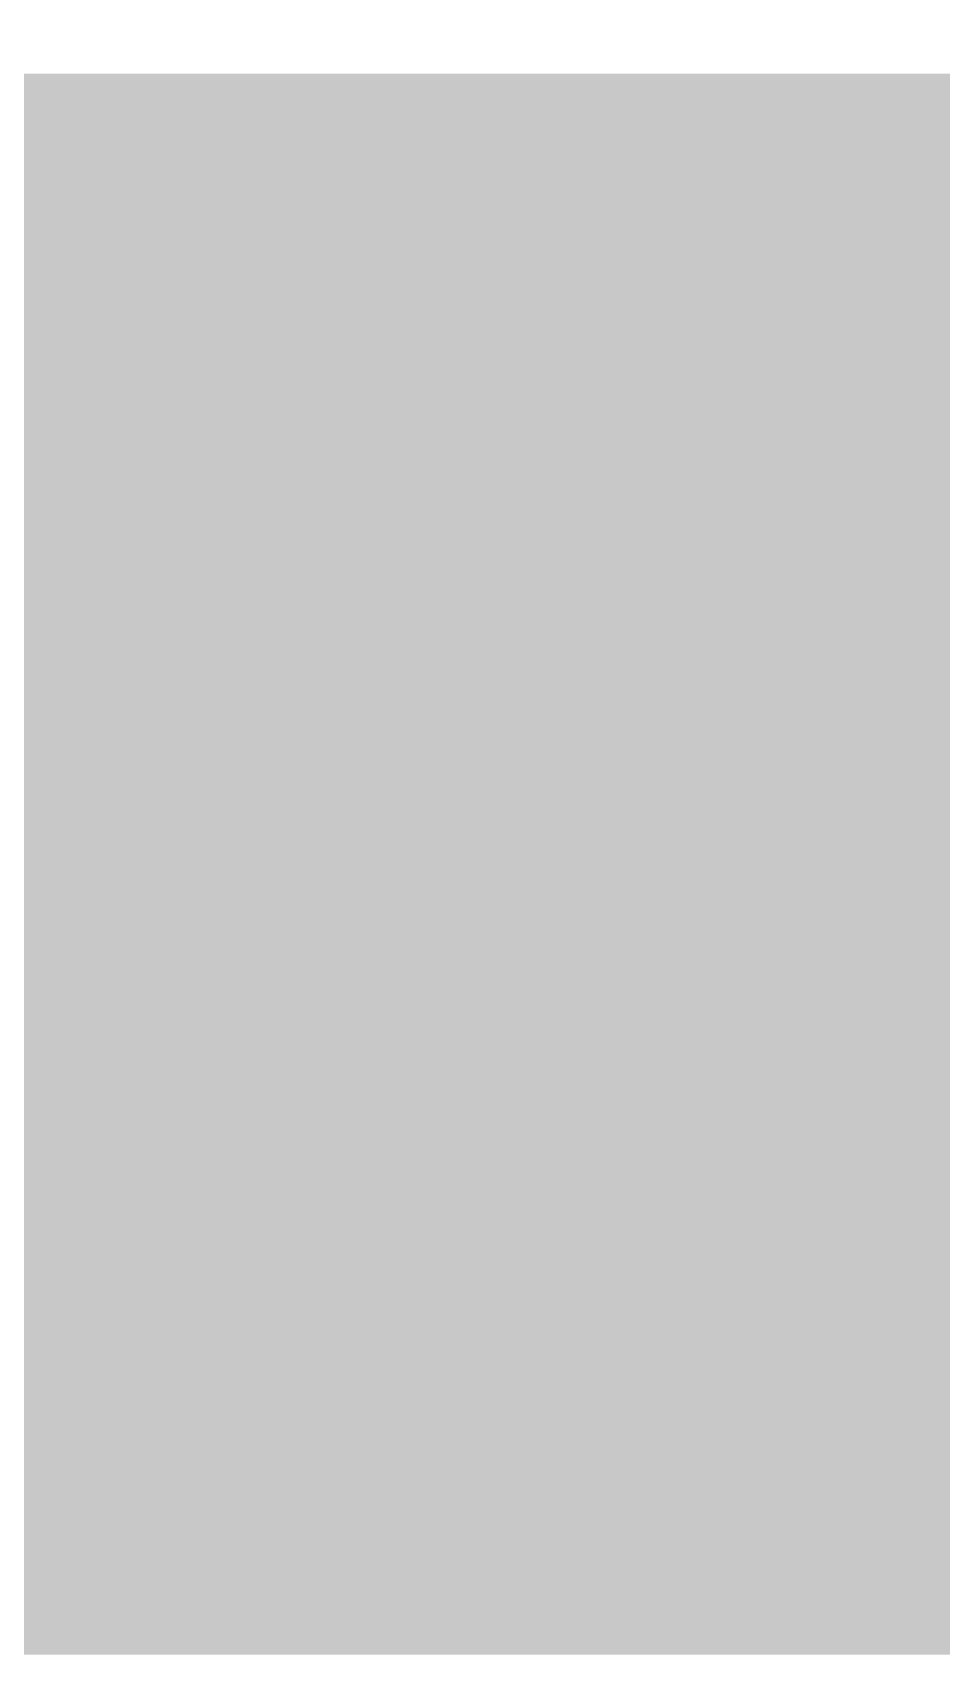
# Model space of a CAD drawing. Extents: x -0.1 to 65.1, y -1.2 to 30.1.
# Drawn here: x 24.755 to 25.0065, y 6.5843 to 7.0326 of the extents above; entities that cross this region are included whole.
import ezdxf

# ---------------------------------------------------------------- set-up
doc = ezdxf.new("R2010")
doc.units = 0
doc.header["$MEASUREMENT"] = 0
doc.layers.get('0').update_dxf_attribs({"linetype": 'CONTINUOUS'})
doc.layers.add('2D_LINE_126', color=7, linetype='CONTINUOUS')

# ---------------------------------------------------------------- blocks, each defined once
blk = doc.blocks.new('SMOOTH_0$0254')
at = {"const_width": 0.0127}
blk.add_lwpolyline([(-0.00635, 0, 1), (0.00635, 0, 1)], format="xyb", close=True, dxfattribs=at)
blk = doc.blocks.new('DRAWING_63')
at = {"layer": '2D_LINE_126', "const_width": 0.0254}
for points in [[(-5.32638, -0.51435), (-5.33781, -0.51435), (-5.34924, -0.51435), (-5.36067, -0.51435), (-5.3721, -0.51435), (-5.38353, -0.51435), (-5.39496, -0.51435), (-5.40639, -0.51435), (-5.41782, -0.51435), (-5.42925, -0.51435), (-5.44068, -0.51435), (-5.45211, -0.51435), (-5.46354, -0.51435), (-5.47497, -0.51435), (-5.4864, -0.51435), (-5.49783, -0.51435), (-5.50926, -0.51435), (-5.52069, -0.51435), (-5.53212, -0.51435), (-5.54355, -0.51435), (-5.55498, -0.51435), (-5.56641, -0.51435), (-5.57784, -0.51435), (-5.58927, -0.51435), (-5.6007, -0.51435), (-5.61213, -0.51435)], [(-5.6007, -0.90297), (-5.6007, -0.89154), (-5.6007, -0.88011), (-5.6007, -0.86868), (-5.6007, -0.85725), (-5.6007, -0.84582), (-5.6007, -0.83439), (-5.6007, -0.82296), (-5.6007, -0.81153), (-5.6007, -0.8001), (-5.6007, -0.78867), (-5.6007, -0.77724), (-5.6007, -0.76581), (-5.6007, -0.75438), (-5.6007, -0.74295), (-5.6007, -0.73152), (-5.6007, -0.72009), (-5.6007, -0.70866), (-5.6007, -0.69723), (-5.6007, -0.6858), (-5.6007, -0.67437), (-5.6007, -0.66294), (-5.6007, -0.65151), (-5.6007, -0.64008), (-5.6007, -0.62865), (-5.6007, -0.61722), (-5.6007, -0.60579), (-5.6007, -0.59436), (-5.6007, -0.58293), (-5.6007, -0.5715), (-5.6007, -0.56007), (-5.6007, -0.54864), (-5.6007, -0.53721), (-5.6007, -0.52578), (-5.6007, -0.51435), (-5.6007, -0.50292), (-5.6007, -0.49149), (-5.6007, -0.48006)], [(-5.58927, -0.90297), (-5.58927, -0.89154), (-5.58927, -0.88011), (-5.58927, -0.86868), (-5.58927, -0.85725), (-5.58927, -0.84582), (-5.58927, -0.83439), (-5.58927, -0.82296), (-5.58927, -0.81153), (-5.58927, -0.8001), (-5.58927, -0.78867), (-5.58927, -0.77724), (-5.58927, -0.76581), (-5.58927, -0.75438), (-5.58927, -0.74295), (-5.58927, -0.73152), (-5.58927, -0.72009), (-5.58927, -0.70866), (-5.58927, -0.69723), (-5.58927, -0.6858), (-5.58927, -0.67437), (-5.58927, -0.66294), (-5.58927, -0.65151), (-5.58927, -0.64008), (-5.58927, -0.62865), (-5.58927, -0.61722), (-5.58927, -0.60579), (-5.58927, -0.59436), (-5.58927, -0.58293), (-5.58927, -0.5715), (-5.58927, -0.56007), (-5.58927, -0.54864), (-5.58927, -0.53721), (-5.58927, -0.52578), (-5.58927, -0.51435), (-5.58927, -0.50292), (-5.58927, -0.49149), (-5.58927, -0.48006)], [(-5.57784, -0.90297), (-5.57784, -0.89154), (-5.57784, -0.88011), (-5.57784, -0.86868), (-5.57784, -0.85725), (-5.57784, -0.84582), (-5.57784, -0.83439), (-5.57784, -0.82296), (-5.57784, -0.81153), (-5.57784, -0.8001), (-5.57784, -0.78867), (-5.57784, -0.77724), (-5.57784, -0.76581), (-5.57784, -0.75438), (-5.57784, -0.74295), (-5.57784, -0.73152), (-5.57784, -0.72009), (-5.57784, -0.70866), (-5.57784, -0.69723), (-5.57784, -0.6858), (-5.57784, -0.67437), (-5.57784, -0.66294), (-5.57784, -0.65151), (-5.57784, -0.64008), (-5.57784, -0.62865), (-5.57784, -0.61722), (-5.57784, -0.60579), (-5.57784, -0.59436), (-5.57784, -0.58293), (-5.57784, -0.5715), (-5.57784, -0.56007), (-5.57784, -0.54864), (-5.57784, -0.53721), (-5.57784, -0.52578), (-5.57784, -0.51435), (-5.57784, -0.50292), (-5.57784, -0.49149), (-5.57784, -0.48006)], [(-5.56641, -0.90297), (-5.56641, -0.89154), (-5.56641, -0.88011), (-5.56641, -0.86868), (-5.56641, -0.85725), (-5.56641, -0.84582), (-5.56641, -0.83439), (-5.56641, -0.82296), (-5.56641, -0.81153), (-5.56641, -0.8001), (-5.56641, -0.78867), (-5.56641, -0.77724), (-5.56641, -0.76581), (-5.56641, -0.75438), (-5.56641, -0.74295), (-5.56641, -0.73152), (-5.56641, -0.72009), (-5.56641, -0.70866), (-5.56641, -0.69723), (-5.56641, -0.6858), (-5.56641, -0.67437), (-5.56641, -0.66294), (-5.56641, -0.65151), (-5.56641, -0.64008), (-5.56641, -0.62865), (-5.56641, -0.61722), (-5.56641, -0.60579), (-5.56641, -0.59436), (-5.56641, -0.58293), (-5.56641, -0.5715), (-5.56641, -0.56007), (-5.56641, -0.54864), (-5.56641, -0.53721), (-5.56641, -0.52578), (-5.56641, -0.51435), (-5.56641, -0.50292), (-5.56641, -0.49149), (-5.56641, -0.48006)], [(-5.55498, -0.90297), (-5.55498, -0.89154), (-5.55498, -0.88011), (-5.55498, -0.86868), (-5.55498, -0.85725), (-5.55498, -0.84582), (-5.55498, -0.83439), (-5.55498, -0.82296), (-5.55498, -0.81153), (-5.55498, -0.8001), (-5.55498, -0.78867), (-5.55498, -0.77724), (-5.55498, -0.76581), (-5.55498, -0.75438), (-5.55498, -0.74295), (-5.55498, -0.73152), (-5.55498, -0.72009), (-5.55498, -0.70866), (-5.55498, -0.69723), (-5.55498, -0.6858), (-5.55498, -0.67437), (-5.55498, -0.66294), (-5.55498, -0.65151), (-5.55498, -0.64008), (-5.55498, -0.62865), (-5.55498, -0.61722), (-5.55498, -0.60579), (-5.55498, -0.59436), (-5.55498, -0.58293), (-5.55498, -0.5715), (-5.55498, -0.56007), (-5.55498, -0.54864), (-5.55498, -0.53721), (-5.55498, -0.52578), (-5.55498, -0.51435), (-5.55498, -0.50292), (-5.55498, -0.49149), (-5.55498, -0.48006)], [(-5.54355, -0.90297), (-5.54355, -0.89154), (-5.54355, -0.88011), (-5.54355, -0.86868), (-5.54355, -0.85725), (-5.54355, -0.84582), (-5.54355, -0.83439), (-5.54355, -0.82296), (-5.54355, -0.81153), (-5.54355, -0.8001), (-5.54355, -0.78867), (-5.54355, -0.77724), (-5.54355, -0.76581), (-5.54355, -0.75438), (-5.54355, -0.74295), (-5.54355, -0.73152), (-5.54355, -0.72009), (-5.54355, -0.70866), (-5.54355, -0.69723), (-5.54355, -0.6858), (-5.54355, -0.67437), (-5.54355, -0.66294), (-5.54355, -0.65151), (-5.54355, -0.64008), (-5.54355, -0.62865), (-5.54355, -0.61722), (-5.54355, -0.60579), (-5.54355, -0.59436), (-5.54355, -0.58293), (-5.54355, -0.5715), (-5.54355, -0.56007), (-5.54355, -0.54864), (-5.54355, -0.53721), (-5.54355, -0.52578), (-5.54355, -0.51435), (-5.54355, -0.50292), (-5.54355, -0.49149), (-5.54355, -0.48006)], [(-5.53212, -0.90297), (-5.53212, -0.89154), (-5.53212, -0.88011), (-5.53212, -0.86868), (-5.53212, -0.85725), (-5.53212, -0.84582), (-5.53212, -0.83439), (-5.53212, -0.82296), (-5.53212, -0.81153), (-5.53212, -0.8001), (-5.53212, -0.78867), (-5.53212, -0.77724), (-5.53212, -0.76581), (-5.53212, -0.75438), (-5.53212, -0.74295), (-5.53212, -0.73152), (-5.53212, -0.72009), (-5.53212, -0.70866), (-5.53212, -0.69723), (-5.53212, -0.6858), (-5.53212, -0.67437), (-5.53212, -0.66294), (-5.53212, -0.65151), (-5.53212, -0.64008), (-5.53212, -0.62865), (-5.53212, -0.61722), (-5.53212, -0.60579), (-5.53212, -0.59436), (-5.53212, -0.58293), (-5.53212, -0.5715), (-5.53212, -0.56007), (-5.53212, -0.54864), (-5.53212, -0.53721), (-5.53212, -0.52578), (-5.53212, -0.51435), (-5.53212, -0.50292), (-5.53212, -0.49149), (-5.53212, -0.48006)], [(-5.52069, -0.90297), (-5.52069, -0.89154), (-5.52069, -0.88011), (-5.52069, -0.86868), (-5.52069, -0.85725), (-5.52069, -0.84582), (-5.52069, -0.83439), (-5.52069, -0.82296), (-5.52069, -0.81153), (-5.52069, -0.8001), (-5.52069, -0.78867), (-5.52069, -0.77724), (-5.52069, -0.76581), (-5.52069, -0.75438), (-5.52069, -0.74295), (-5.52069, -0.73152), (-5.52069, -0.72009), (-5.52069, -0.70866), (-5.52069, -0.69723), (-5.52069, -0.6858), (-5.52069, -0.67437), (-5.52069, -0.66294), (-5.52069, -0.65151), (-5.52069, -0.64008), (-5.52069, -0.62865), (-5.52069, -0.61722), (-5.52069, -0.60579), (-5.52069, -0.59436), (-5.52069, -0.58293), (-5.52069, -0.5715), (-5.52069, -0.56007), (-5.52069, -0.54864), (-5.52069, -0.53721), (-5.52069, -0.52578), (-5.52069, -0.51435), (-5.52069, -0.50292), (-5.52069, -0.49149), (-5.52069, -0.48006)], [(-5.50926, -0.90297), (-5.50926, -0.89154), (-5.50926, -0.88011), (-5.50926, -0.86868), (-5.50926, -0.85725), (-5.50926, -0.84582), (-5.50926, -0.83439), (-5.50926, -0.82296), (-5.50926, -0.81153), (-5.50926, -0.8001), (-5.50926, -0.78867), (-5.50926, -0.77724), (-5.50926, -0.76581), (-5.50926, -0.75438), (-5.50926, -0.74295), (-5.50926, -0.73152), (-5.50926, -0.72009), (-5.50926, -0.70866), (-5.50926, -0.69723), (-5.50926, -0.6858), (-5.50926, -0.67437), (-5.50926, -0.66294), (-5.50926, -0.65151), (-5.50926, -0.64008), (-5.50926, -0.62865), (-5.50926, -0.61722), (-5.50926, -0.60579), (-5.50926, -0.59436), (-5.50926, -0.58293), (-5.50926, -0.5715), (-5.50926, -0.56007), (-5.50926, -0.54864), (-5.50926, -0.53721), (-5.50926, -0.52578), (-5.50926, -0.51435), (-5.50926, -0.50292), (-5.50926, -0.49149), (-5.50926, -0.48006)], [(-5.49783, -0.90297), (-5.49783, -0.89154), (-5.49783, -0.88011), (-5.49783, -0.86868), (-5.49783, -0.85725), (-5.49783, -0.84582), (-5.49783, -0.83439), (-5.49783, -0.82296), (-5.49783, -0.81153), (-5.49783, -0.8001), (-5.49783, -0.78867), (-5.49783, -0.77724), (-5.49783, -0.76581), (-5.49783, -0.75438), (-5.49783, -0.74295), (-5.49783, -0.73152), (-5.49783, -0.72009), (-5.49783, -0.70866), (-5.49783, -0.69723), (-5.49783, -0.6858), (-5.49783, -0.67437), (-5.49783, -0.66294), (-5.49783, -0.65151), (-5.49783, -0.64008), (-5.49783, -0.62865), (-5.49783, -0.61722), (-5.49783, -0.60579), (-5.49783, -0.59436), (-5.49783, -0.58293), (-5.49783, -0.5715), (-5.49783, -0.56007), (-5.49783, -0.54864), (-5.49783, -0.53721), (-5.49783, -0.52578), (-5.49783, -0.51435), (-5.49783, -0.50292), (-5.49783, -0.49149), (-5.49783, -0.48006)], [(-5.4864, -0.90297), (-5.4864, -0.89154), (-5.4864, -0.88011), (-5.4864, -0.86868), (-5.4864, -0.85725), (-5.4864, -0.84582), (-5.4864, -0.83439), (-5.4864, -0.82296), (-5.4864, -0.81153), (-5.4864, -0.8001), (-5.4864, -0.78867), (-5.4864, -0.77724), (-5.4864, -0.76581), (-5.4864, -0.75438), (-5.4864, -0.74295), (-5.4864, -0.73152), (-5.4864, -0.72009), (-5.4864, -0.70866), (-5.4864, -0.69723), (-5.4864, -0.6858), (-5.4864, -0.67437), (-5.4864, -0.66294), (-5.4864, -0.65151), (-5.4864, -0.64008), (-5.4864, -0.62865), (-5.4864, -0.61722), (-5.4864, -0.60579), (-5.4864, -0.59436), (-5.4864, -0.58293), (-5.4864, -0.5715), (-5.4864, -0.56007), (-5.4864, -0.54864), (-5.4864, -0.53721), (-5.4864, -0.52578), (-5.4864, -0.51435), (-5.4864, -0.50292), (-5.4864, -0.49149), (-5.4864, -0.48006)], [(-5.47497, -0.90297), (-5.47497, -0.89154), (-5.47497, -0.88011), (-5.47497, -0.86868), (-5.47497, -0.85725), (-5.47497, -0.84582), (-5.47497, -0.83439), (-5.47497, -0.82296), (-5.47497, -0.81153), (-5.47497, -0.8001), (-5.47497, -0.78867), (-5.47497, -0.77724), (-5.47497, -0.76581), (-5.47497, -0.75438), (-5.47497, -0.74295), (-5.47497, -0.73152), (-5.47497, -0.72009), (-5.47497, -0.70866), (-5.47497, -0.69723), (-5.47497, -0.6858), (-5.47497, -0.67437), (-5.47497, -0.66294), (-5.47497, -0.65151), (-5.47497, -0.64008), (-5.47497, -0.62865), (-5.47497, -0.61722), (-5.47497, -0.60579), (-5.47497, -0.59436), (-5.47497, -0.58293), (-5.47497, -0.5715), (-5.47497, -0.56007), (-5.47497, -0.54864), (-5.47497, -0.53721), (-5.47497, -0.52578), (-5.47497, -0.51435), (-5.47497, -0.50292), (-5.47497, -0.49149), (-5.47497, -0.48006)], [(-5.46354, -0.90297), (-5.46354, -0.89154), (-5.46354, -0.88011), (-5.46354, -0.86868), (-5.46354, -0.85725), (-5.46354, -0.84582), (-5.46354, -0.83439), (-5.46354, -0.82296), (-5.46354, -0.81153), (-5.46354, -0.8001), (-5.46354, -0.78867), (-5.46354, -0.77724), (-5.46354, -0.76581), (-5.46354, -0.75438), (-5.46354, -0.74295), (-5.46354, -0.73152), (-5.46354, -0.72009), (-5.46354, -0.70866), (-5.46354, -0.69723), (-5.46354, -0.6858), (-5.46354, -0.67437), (-5.46354, -0.66294), (-5.46354, -0.65151), (-5.46354, -0.64008), (-5.46354, -0.62865), (-5.46354, -0.61722), (-5.46354, -0.60579), (-5.46354, -0.59436), (-5.46354, -0.58293), (-5.46354, -0.5715), (-5.46354, -0.56007), (-5.46354, -0.54864), (-5.46354, -0.53721), (-5.46354, -0.52578), (-5.46354, -0.51435), (-5.46354, -0.50292), (-5.46354, -0.49149), (-5.46354, -0.48006)], [(-5.45211, -0.90297), (-5.45211, -0.89154), (-5.45211, -0.88011), (-5.45211, -0.86868), (-5.45211, -0.85725), (-5.45211, -0.84582), (-5.45211, -0.83439), (-5.45211, -0.82296), (-5.45211, -0.81153), (-5.45211, -0.8001), (-5.45211, -0.78867), (-5.45211, -0.77724), (-5.45211, -0.76581), (-5.45211, -0.75438), (-5.45211, -0.74295), (-5.45211, -0.73152), (-5.45211, -0.72009), (-5.45211, -0.70866), (-5.45211, -0.69723), (-5.45211, -0.6858), (-5.45211, -0.67437), (-5.45211, -0.66294), (-5.45211, -0.65151), (-5.45211, -0.64008), (-5.45211, -0.62865), (-5.45211, -0.61722), (-5.45211, -0.60579), (-5.45211, -0.59436), (-5.45211, -0.58293), (-5.45211, -0.5715), (-5.45211, -0.56007), (-5.45211, -0.54864), (-5.45211, -0.53721), (-5.45211, -0.52578), (-5.45211, -0.51435), (-5.45211, -0.50292), (-5.45211, -0.49149), (-5.45211, -0.48006)], [(-5.44068, -0.90297), (-5.44068, -0.89154), (-5.44068, -0.88011), (-5.44068, -0.86868), (-5.44068, -0.85725), (-5.44068, -0.84582), (-5.44068, -0.83439), (-5.44068, -0.82296), (-5.44068, -0.81153), (-5.44068, -0.8001), (-5.44068, -0.78867), (-5.44068, -0.77724), (-5.44068, -0.76581), (-5.44068, -0.75438), (-5.44068, -0.74295), (-5.44068, -0.73152), (-5.44068, -0.72009), (-5.44068, -0.70866), (-5.44068, -0.69723), (-5.44068, -0.6858), (-5.44068, -0.67437), (-5.44068, -0.66294), (-5.44068, -0.65151), (-5.44068, -0.64008), (-5.44068, -0.62865), (-5.44068, -0.61722), (-5.44068, -0.60579), (-5.44068, -0.59436), (-5.44068, -0.58293), (-5.44068, -0.5715), (-5.44068, -0.56007), (-5.44068, -0.54864), (-5.44068, -0.53721), (-5.44068, -0.52578), (-5.44068, -0.51435), (-5.44068, -0.50292), (-5.44068, -0.49149), (-5.44068, -0.48006)], [(-5.42925, -0.90297), (-5.42925, -0.89154), (-5.42925, -0.88011), (-5.42925, -0.86868), (-5.42925, -0.85725), (-5.42925, -0.84582), (-5.42925, -0.83439), (-5.42925, -0.82296), (-5.42925, -0.81153), (-5.42925, -0.8001), (-5.42925, -0.78867), (-5.42925, -0.77724), (-5.42925, -0.76581), (-5.42925, -0.75438), (-5.42925, -0.74295), (-5.42925, -0.73152), (-5.42925, -0.72009), (-5.42925, -0.70866), (-5.42925, -0.69723), (-5.42925, -0.6858), (-5.42925, -0.67437), (-5.42925, -0.66294), (-5.42925, -0.65151), (-5.42925, -0.64008), (-5.42925, -0.62865), (-5.42925, -0.61722), (-5.42925, -0.60579), (-5.42925, -0.59436), (-5.42925, -0.58293), (-5.42925, -0.5715), (-5.42925, -0.56007), (-5.42925, -0.54864), (-5.42925, -0.53721), (-5.42925, -0.52578), (-5.42925, -0.51435), (-5.42925, -0.50292), (-5.42925, -0.49149), (-5.42925, -0.48006)], [(-5.41782, -0.90297), (-5.41782, -0.89154), (-5.41782, -0.88011), (-5.41782, -0.86868), (-5.41782, -0.85725), (-5.41782, -0.84582), (-5.41782, -0.83439), (-5.41782, -0.82296), (-5.41782, -0.81153), (-5.41782, -0.8001), (-5.41782, -0.78867), (-5.41782, -0.77724), (-5.41782, -0.76581), (-5.41782, -0.75438), (-5.41782, -0.74295), (-5.41782, -0.73152), (-5.41782, -0.72009), (-5.41782, -0.70866), (-5.41782, -0.69723), (-5.41782, -0.6858), (-5.41782, -0.67437), (-5.41782, -0.66294), (-5.41782, -0.65151), (-5.41782, -0.64008), (-5.41782, -0.62865), (-5.41782, -0.61722), (-5.41782, -0.60579), (-5.41782, -0.59436), (-5.41782, -0.58293), (-5.41782, -0.5715), (-5.41782, -0.56007), (-5.41782, -0.54864), (-5.41782, -0.53721), (-5.41782, -0.52578), (-5.41782, -0.51435), (-5.41782, -0.50292), (-5.41782, -0.49149), (-5.41782, -0.48006)], [(-5.40639, -0.90297), (-5.40639, -0.89154), (-5.40639, -0.88011), (-5.40639, -0.86868), (-5.40639, -0.85725), (-5.40639, -0.84582), (-5.40639, -0.83439), (-5.40639, -0.82296), (-5.40639, -0.81153), (-5.40639, -0.8001), (-5.40639, -0.78867), (-5.40639, -0.77724), (-5.40639, -0.76581), (-5.40639, -0.75438), (-5.40639, -0.74295), (-5.40639, -0.73152), (-5.40639, -0.72009), (-5.40639, -0.70866), (-5.40639, -0.69723), (-5.40639, -0.6858), (-5.40639, -0.67437), (-5.40639, -0.66294), (-5.40639, -0.65151), (-5.40639, -0.64008), (-5.40639, -0.62865), (-5.40639, -0.61722), (-5.40639, -0.60579), (-5.40639, -0.59436), (-5.40639, -0.58293), (-5.40639, -0.5715), (-5.40639, -0.56007), (-5.40639, -0.54864), (-5.40639, -0.53721), (-5.40639, -0.52578), (-5.40639, -0.51435), (-5.40639, -0.50292), (-5.40639, -0.49149), (-5.40639, -0.48006)], [(-5.39496, -0.90297), (-5.39496, -0.89154), (-5.39496, -0.88011), (-5.39496, -0.86868), (-5.39496, -0.85725), (-5.39496, -0.84582), (-5.39496, -0.83439), (-5.39496, -0.82296), (-5.39496, -0.81153), (-5.39496, -0.8001), (-5.39496, -0.78867), (-5.39496, -0.77724), (-5.39496, -0.76581), (-5.39496, -0.75438), (-5.39496, -0.74295), (-5.39496, -0.73152), (-5.39496, -0.72009), (-5.39496, -0.70866), (-5.39496, -0.69723), (-5.39496, -0.6858), (-5.39496, -0.67437), (-5.39496, -0.66294), (-5.39496, -0.65151), (-5.39496, -0.64008), (-5.39496, -0.62865), (-5.39496, -0.61722), (-5.39496, -0.60579), (-5.39496, -0.59436), (-5.39496, -0.58293), (-5.39496, -0.5715), (-5.39496, -0.56007), (-5.39496, -0.54864), (-5.39496, -0.53721), (-5.39496, -0.52578), (-5.39496, -0.51435), (-5.39496, -0.50292), (-5.39496, -0.49149), (-5.39496, -0.48006)], [(-5.38353, -0.90297), (-5.38353, -0.89154), (-5.38353, -0.88011), (-5.38353, -0.86868), (-5.38353, -0.85725), (-5.38353, -0.84582), (-5.38353, -0.83439), (-5.38353, -0.82296), (-5.38353, -0.81153), (-5.38353, -0.8001), (-5.38353, -0.78867), (-5.38353, -0.77724), (-5.38353, -0.76581), (-5.38353, -0.75438), (-5.38353, -0.74295), (-5.38353, -0.73152), (-5.38353, -0.72009), (-5.38353, -0.70866), (-5.38353, -0.69723), (-5.38353, -0.6858), (-5.38353, -0.67437), (-5.38353, -0.66294), (-5.38353, -0.65151), (-5.38353, -0.64008), (-5.38353, -0.62865), (-5.38353, -0.61722), (-5.38353, -0.60579), (-5.38353, -0.59436), (-5.38353, -0.58293), (-5.38353, -0.5715), (-5.38353, -0.56007), (-5.38353, -0.54864), (-5.38353, -0.53721), (-5.38353, -0.52578), (-5.38353, -0.51435), (-5.38353, -0.50292), (-5.38353, -0.49149), (-5.38353, -0.48006)], [(-5.3721, -0.90297), (-5.3721, -0.89154), (-5.3721, -0.88011), (-5.3721, -0.86868), (-5.3721, -0.85725), (-5.3721, -0.84582), (-5.3721, -0.83439), (-5.3721, -0.82296), (-5.3721, -0.81153), (-5.3721, -0.8001), (-5.3721, -0.78867), (-5.3721, -0.77724), (-5.3721, -0.76581), (-5.3721, -0.75438), (-5.3721, -0.74295), (-5.3721, -0.73152), (-5.3721, -0.72009), (-5.3721, -0.70866), (-5.3721, -0.69723), (-5.3721, -0.6858), (-5.3721, -0.67437), (-5.3721, -0.66294), (-5.3721, -0.65151), (-5.3721, -0.64008), (-5.3721, -0.62865), (-5.3721, -0.61722), (-5.3721, -0.60579), (-5.3721, -0.59436), (-5.3721, -0.58293), (-5.3721, -0.5715), (-5.3721, -0.56007), (-5.3721, -0.54864), (-5.3721, -0.53721), (-5.3721, -0.52578), (-5.3721, -0.51435), (-5.3721, -0.50292), (-5.3721, -0.49149), (-5.3721, -0.48006)], [(-5.36067, -0.90297), (-5.36067, -0.89154), (-5.36067, -0.88011), (-5.36067, -0.86868), (-5.36067, -0.85725), (-5.36067, -0.84582), (-5.36067, -0.83439), (-5.36067, -0.82296), (-5.36067, -0.81153), (-5.36067, -0.8001), (-5.36067, -0.78867), (-5.36067, -0.77724), (-5.36067, -0.76581), (-5.36067, -0.75438), (-5.36067, -0.74295), (-5.36067, -0.73152), (-5.36067, -0.72009), (-5.36067, -0.70866), (-5.36067, -0.69723), (-5.36067, -0.6858), (-5.36067, -0.67437), (-5.36067, -0.66294), (-5.36067, -0.65151), (-5.36067, -0.64008), (-5.36067, -0.62865), (-5.36067, -0.61722), (-5.36067, -0.60579), (-5.36067, -0.59436), (-5.36067, -0.58293), (-5.36067, -0.5715), (-5.36067, -0.56007), (-5.36067, -0.54864), (-5.36067, -0.53721), (-5.36067, -0.52578), (-5.36067, -0.51435), (-5.36067, -0.50292), (-5.36067, -0.49149), (-5.36067, -0.48006)], [(-5.34924, -0.90297), (-5.34924, -0.89154), (-5.34924, -0.88011), (-5.34924, -0.86868), (-5.34924, -0.85725), (-5.34924, -0.84582), (-5.34924, -0.83439), (-5.34924, -0.82296), (-5.34924, -0.81153), (-5.34924, -0.8001), (-5.34924, -0.78867), (-5.34924, -0.77724), (-5.34924, -0.76581), (-5.34924, -0.75438), (-5.34924, -0.74295), (-5.34924, -0.73152), (-5.34924, -0.72009), (-5.34924, -0.70866), (-5.34924, -0.69723), (-5.34924, -0.6858), (-5.34924, -0.67437), (-5.34924, -0.66294), (-5.34924, -0.65151), (-5.34924, -0.64008), (-5.34924, -0.62865), (-5.34924, -0.61722), (-5.34924, -0.60579), (-5.34924, -0.59436), (-5.34924, -0.58293), (-5.34924, -0.5715), (-5.34924, -0.56007), (-5.34924, -0.54864), (-5.34924, -0.53721), (-5.34924, -0.52578), (-5.34924, -0.51435), (-5.34924, -0.50292), (-5.34924, -0.49149), (-5.34924, -0.48006)], [(-5.33781, -0.90297), (-5.33781, -0.89154), (-5.33781, -0.88011), (-5.33781, -0.86868), (-5.33781, -0.85725), (-5.33781, -0.84582), (-5.33781, -0.83439), (-5.33781, -0.82296), (-5.33781, -0.81153), (-5.33781, -0.8001), (-5.33781, -0.78867), (-5.33781, -0.77724), (-5.33781, -0.76581), (-5.33781, -0.75438), (-5.33781, -0.74295), (-5.33781, -0.73152), (-5.33781, -0.72009), (-5.33781, -0.70866), (-5.33781, -0.69723), (-5.33781, -0.6858), (-5.33781, -0.67437), (-5.33781, -0.66294), (-5.33781, -0.65151), (-5.33781, -0.64008), (-5.33781, -0.62865), (-5.33781, -0.61722), (-5.33781, -0.60579), (-5.33781, -0.59436), (-5.33781, -0.58293), (-5.33781, -0.5715), (-5.33781, -0.56007), (-5.33781, -0.54864), (-5.33781, -0.53721), (-5.33781, -0.52578), (-5.33781, -0.51435), (-5.33781, -0.50292), (-5.33781, -0.49149), (-5.33781, -0.48006)], [(-5.00634, -0.50292), (-5.08635, -0.49149), (-6.09219, -0.49149)], [(-5.32638, -0.49149), (-5.33781, -0.49149), (-5.34924, -0.49149), (-5.36067, -0.49149), (-5.3721, -0.49149), (-5.38353, -0.49149), (-5.39496, -0.49149), (-5.40639, -0.49149), (-5.41782, -0.49149), (-5.42925, -0.49149), (-5.44068, -0.49149), (-5.45211, -0.49149), (-5.46354, -0.49149), (-5.47497, -0.49149), (-5.4864, -0.49149), (-5.49783, -0.49149), (-5.50926, -0.49149), (-5.52069, -0.49149), (-5.53212, -0.49149), (-5.54355, -0.49149), (-5.55498, -0.49149), (-5.56641, -0.49149), (-5.57784, -0.49149), (-5.58927, -0.49149), (-5.6007, -0.49149), (-5.61213, -0.49149)], [(-5.32638, -0.50292), (-5.33781, -0.50292), (-5.34924, -0.50292), (-5.36067, -0.50292), (-5.3721, -0.50292), (-5.38353, -0.50292), (-5.39496, -0.50292), (-5.40639, -0.50292), (-5.41782, -0.50292), (-5.42925, -0.50292), (-5.44068, -0.50292), (-5.45211, -0.50292), (-5.46354, -0.50292), (-5.47497, -0.50292), (-5.4864, -0.50292), (-5.49783, -0.50292), (-5.50926, -0.50292), (-5.52069, -0.50292), (-5.53212, -0.50292), (-5.54355, -0.50292), (-5.55498, -0.50292), (-5.56641, -0.50292), (-5.57784, -0.50292), (-5.58927, -0.50292), (-5.6007, -0.50292), (-5.61213, -0.50292)], [(-5.32638, -0.52578), (-5.33781, -0.52578), (-5.34924, -0.52578), (-5.36067, -0.52578), (-5.3721, -0.52578), (-5.38353, -0.52578), (-5.39496, -0.52578), (-5.40639, -0.52578), (-5.41782, -0.52578), (-5.42925, -0.52578), (-5.44068, -0.52578), (-5.45211, -0.52578), (-5.46354, -0.52578), (-5.47497, -0.52578), (-5.4864, -0.52578), (-5.49783, -0.52578), (-5.50926, -0.52578), (-5.52069, -0.52578), (-5.53212, -0.52578), (-5.54355, -0.52578), (-5.55498, -0.52578), (-5.56641, -0.52578), (-5.57784, -0.52578), (-5.58927, -0.52578), (-5.6007, -0.52578), (-5.61213, -0.52578)], [(-5.32638, -0.53721), (-5.33781, -0.53721), (-5.34924, -0.53721), (-5.36067, -0.53721), (-5.3721, -0.53721), (-5.38353, -0.53721), (-5.39496, -0.53721), (-5.40639, -0.53721), (-5.41782, -0.53721), (-5.42925, -0.53721), (-5.44068, -0.53721), (-5.45211, -0.53721), (-5.46354, -0.53721), (-5.47497, -0.53721), (-5.4864, -0.53721), (-5.49783, -0.53721), (-5.50926, -0.53721), (-5.52069, -0.53721), (-5.53212, -0.53721), (-5.54355, -0.53721), (-5.55498, -0.53721), (-5.56641, -0.53721), (-5.57784, -0.53721), (-5.58927, -0.53721), (-5.6007, -0.53721), (-5.61213, -0.53721)], [(-5.32638, -0.54864), (-5.33781, -0.54864), (-5.34924, -0.54864), (-5.36067, -0.54864), (-5.3721, -0.54864), (-5.38353, -0.54864), (-5.39496, -0.54864), (-5.40639, -0.54864), (-5.41782, -0.54864), (-5.42925, -0.54864), (-5.44068, -0.54864), (-5.45211, -0.54864), (-5.46354, -0.54864), (-5.47497, -0.54864), (-5.4864, -0.54864), (-5.49783, -0.54864), (-5.50926, -0.54864), (-5.52069, -0.54864), (-5.53212, -0.54864), (-5.54355, -0.54864), (-5.55498, -0.54864), (-5.56641, -0.54864), (-5.57784, -0.54864), (-5.58927, -0.54864), (-5.6007, -0.54864), (-5.61213, -0.54864)], [(-5.32638, -0.56007), (-5.33781, -0.56007), (-5.34924, -0.56007), (-5.36067, -0.56007), (-5.3721, -0.56007), (-5.38353, -0.56007), (-5.39496, -0.56007), (-5.40639, -0.56007), (-5.41782, -0.56007), (-5.42925, -0.56007), (-5.44068, -0.56007), (-5.45211, -0.56007), (-5.46354, -0.56007), (-5.47497, -0.56007), (-5.4864, -0.56007), (-5.49783, -0.56007), (-5.50926, -0.56007), (-5.52069, -0.56007), (-5.53212, -0.56007), (-5.54355, -0.56007), (-5.55498, -0.56007), (-5.56641, -0.56007), (-5.57784, -0.56007), (-5.58927, -0.56007), (-5.6007, -0.56007), (-5.61213, -0.56007)], [(-5.61213, -0.5715), (-5.6007, -0.5715), (-5.58927, -0.5715), (-5.57784, -0.5715), (-5.56641, -0.5715), (-5.55498, -0.5715), (-5.54355, -0.5715), (-5.53212, -0.5715), (-5.52069, -0.5715), (-5.50926, -0.5715), (-5.49783, -0.5715), (-5.4864, -0.5715), (-5.47497, -0.5715), (-5.46354, -0.5715), (-5.45211, -0.5715), (-5.44068, -0.5715), (-5.42925, -0.5715), (-5.41782, -0.5715), (-5.40639, -0.5715), (-5.39496, -0.5715), (-5.38353, -0.5715), (-5.3721, -0.5715), (-5.36067, -0.5715), (-5.34924, -0.5715), (-5.33781, -0.5715), (-5.32638, -0.5715)], [(-5.32638, -0.58293), (-5.33781, -0.58293), (-5.34924, -0.58293), (-5.36067, -0.58293), (-5.3721, -0.58293), (-5.38353, -0.58293), (-5.39496, -0.58293), (-5.40639, -0.58293), (-5.41782, -0.58293), (-5.42925, -0.58293), (-5.44068, -0.58293), (-5.45211, -0.58293), (-5.46354, -0.58293), (-5.47497, -0.58293), (-5.4864, -0.58293), (-5.49783, -0.58293), (-5.50926, -0.58293), (-5.52069, -0.58293), (-5.53212, -0.58293), (-5.54355, -0.58293), (-5.55498, -0.58293), (-5.56641, -0.58293), (-5.57784, -0.58293), (-5.58927, -0.58293), (-5.6007, -0.58293), (-5.61213, -0.58293)], [(-5.32638, -0.59436), (-5.33781, -0.59436), (-5.34924, -0.59436), (-5.36067, -0.59436), (-5.3721, -0.59436), (-5.38353, -0.59436), (-5.39496, -0.59436), (-5.40639, -0.59436), (-5.41782, -0.59436), (-5.42925, -0.59436), (-5.44068, -0.59436), (-5.45211, -0.59436), (-5.46354, -0.59436), (-5.47497, -0.59436), (-5.4864, -0.59436), (-5.49783, -0.59436), (-5.50926, -0.59436), (-5.52069, -0.59436), (-5.53212, -0.59436), (-5.54355, -0.59436), (-5.55498, -0.59436), (-5.56641, -0.59436), (-5.57784, -0.59436), (-5.58927, -0.59436), (-5.6007, -0.59436), (-5.61213, -0.59436)], [(-5.32638, -0.60579), (-5.33781, -0.60579), (-5.34924, -0.60579), (-5.36067, -0.60579), (-5.3721, -0.60579), (-5.38353, -0.60579), (-5.39496, -0.60579), (-5.40639, -0.60579), (-5.41782, -0.60579), (-5.42925, -0.60579), (-5.44068, -0.60579), (-5.45211, -0.60579), (-5.46354, -0.60579), (-5.47497, -0.60579), (-5.4864, -0.60579), (-5.49783, -0.60579), (-5.50926, -0.60579), (-5.52069, -0.60579), (-5.53212, -0.60579), (-5.54355, -0.60579), (-5.55498, -0.60579), (-5.56641, -0.60579), (-5.57784, -0.60579), (-5.58927, -0.60579), (-5.6007, -0.60579), (-5.61213, -0.60579)], [(-5.61213, -0.90297), (-5.6007, -0.90297), (-5.58927, -0.90297), (-5.57784, -0.90297), (-5.56641, -0.90297), (-5.55498, -0.90297), (-5.54355, -0.90297), (-5.53212, -0.90297), (-5.52069, -0.90297), (-5.50926, -0.90297), (-5.49783, -0.90297), (-5.4864, -0.90297), (-5.47497, -0.90297), (-5.46354, -0.90297), (-5.45211, -0.90297), (-5.44068, -0.90297), (-5.42925, -0.90297), (-5.41782, -0.90297), (-5.40639, -0.90297), (-5.39496, -0.90297), (-5.38353, -0.90297), (-5.3721, -0.90297), (-5.36067, -0.90297), (-5.34924, -0.90297), (-5.33781, -0.90297), (-5.32638, -0.90297)], [(-5.32638, -0.61722), (-5.33781, -0.61722), (-5.34924, -0.61722), (-5.36067, -0.61722), (-5.3721, -0.61722), (-5.38353, -0.61722), (-5.39496, -0.61722), (-5.40639, -0.61722), (-5.41782, -0.61722), (-5.42925, -0.61722), (-5.44068, -0.61722), (-5.45211, -0.61722), (-5.46354, -0.61722), (-5.47497, -0.61722), (-5.4864, -0.61722), (-5.49783, -0.61722), (-5.50926, -0.61722), (-5.52069, -0.61722), (-5.53212, -0.61722), (-5.54355, -0.61722), (-5.55498, -0.61722), (-5.56641, -0.61722), (-5.57784, -0.61722), (-5.58927, -0.61722), (-5.6007, -0.61722), (-5.61213, -0.61722)], [(-5.32638, -0.62865), (-5.33781, -0.62865), (-5.34924, -0.62865), (-5.36067, -0.62865), (-5.3721, -0.62865), (-5.38353, -0.62865), (-5.39496, -0.62865), (-5.40639, -0.62865), (-5.41782, -0.62865), (-5.42925, -0.62865), (-5.44068, -0.62865), (-5.45211, -0.62865), (-5.46354, -0.62865), (-5.47497, -0.62865), (-5.4864, -0.62865), (-5.49783, -0.62865), (-5.50926, -0.62865), (-5.52069, -0.62865), (-5.53212, -0.62865), (-5.54355, -0.62865), (-5.55498, -0.62865), (-5.56641, -0.62865), (-5.57784, -0.62865), (-5.58927, -0.62865), (-5.6007, -0.62865), (-5.61213, -0.62865)], [(-5.32638, -0.64008), (-5.33781, -0.64008), (-5.34924, -0.64008), (-5.36067, -0.64008), (-5.3721, -0.64008), (-5.38353, -0.64008), (-5.39496, -0.64008), (-5.40639, -0.64008), (-5.41782, -0.64008), (-5.42925, -0.64008), (-5.44068, -0.64008), (-5.45211, -0.64008), (-5.46354, -0.64008), (-5.47497, -0.64008), (-5.4864, -0.64008), (-5.49783, -0.64008), (-5.50926, -0.64008), (-5.52069, -0.64008), (-5.53212, -0.64008), (-5.54355, -0.64008), (-5.55498, -0.64008), (-5.56641, -0.64008), (-5.57784, -0.64008), (-5.58927, -0.64008), (-5.6007, -0.64008), (-5.61213, -0.64008)], [(-5.32638, -0.65151), (-5.33781, -0.65151), (-5.34924, -0.65151), (-5.36067, -0.65151), (-5.3721, -0.65151), (-5.38353, -0.65151), (-5.39496, -0.65151), (-5.40639, -0.65151), (-5.41782, -0.65151), (-5.42925, -0.65151), (-5.44068, -0.65151), (-5.45211, -0.65151), (-5.46354, -0.65151), (-5.47497, -0.65151), (-5.4864, -0.65151), (-5.49783, -0.65151), (-5.50926, -0.65151), (-5.52069, -0.65151), (-5.53212, -0.65151), (-5.54355, -0.65151), (-5.55498, -0.65151), (-5.56641, -0.65151), (-5.57784, -0.65151), (-5.58927, -0.65151), (-5.6007, -0.65151), (-5.61213, -0.65151)], [(-5.32638, -0.66294), (-5.33781, -0.66294), (-5.34924, -0.66294), (-5.36067, -0.66294), (-5.3721, -0.66294), (-5.38353, -0.66294), (-5.39496, -0.66294), (-5.40639, -0.66294), (-5.41782, -0.66294), (-5.42925, -0.66294), (-5.44068, -0.66294), (-5.45211, -0.66294), (-5.46354, -0.66294), (-5.47497, -0.66294), (-5.4864, -0.66294), (-5.49783, -0.66294), (-5.50926, -0.66294), (-5.52069, -0.66294), (-5.53212, -0.66294), (-5.54355, -0.66294), (-5.55498, -0.66294), (-5.56641, -0.66294), (-5.57784, -0.66294), (-5.58927, -0.66294), (-5.6007, -0.66294), (-5.61213, -0.66294)], [(-5.32638, -0.67437), (-5.33781, -0.67437), (-5.34924, -0.67437), (-5.36067, -0.67437), (-5.3721, -0.67437), (-5.38353, -0.67437), (-5.39496, -0.67437), (-5.40639, -0.67437), (-5.41782, -0.67437), (-5.42925, -0.67437), (-5.44068, -0.67437), (-5.45211, -0.67437), (-5.46354, -0.67437), (-5.47497, -0.67437), (-5.4864, -0.67437), (-5.49783, -0.67437), (-5.50926, -0.67437), (-5.52069, -0.67437), (-5.53212, -0.67437), (-5.54355, -0.67437), (-5.55498, -0.67437), (-5.56641, -0.67437), (-5.57784, -0.67437), (-5.58927, -0.67437), (-5.6007, -0.67437), (-5.61213, -0.67437)], [(-5.32638, -0.6858), (-5.33781, -0.6858), (-5.34924, -0.6858), (-5.36067, -0.6858), (-5.3721, -0.6858), (-5.38353, -0.6858), (-5.39496, -0.6858), (-5.40639, -0.6858), (-5.41782, -0.6858), (-5.42925, -0.6858), (-5.44068, -0.6858), (-5.45211, -0.6858), (-5.46354, -0.6858), (-5.47497, -0.6858), (-5.4864, -0.6858), (-5.49783, -0.6858), (-5.50926, -0.6858), (-5.52069, -0.6858), (-5.53212, -0.6858), (-5.54355, -0.6858), (-5.55498, -0.6858), (-5.56641, -0.6858), (-5.57784, -0.6858), (-5.58927, -0.6858), (-5.6007, -0.6858), (-5.61213, -0.6858)], [(-5.32638, -0.69723), (-5.33781, -0.69723), (-5.34924, -0.69723), (-5.36067, -0.69723), (-5.3721, -0.69723), (-5.38353, -0.69723), (-5.39496, -0.69723), (-5.40639, -0.69723), (-5.41782, -0.69723), (-5.42925, -0.69723), (-5.44068, -0.69723), (-5.45211, -0.69723), (-5.46354, -0.69723), (-5.47497, -0.69723), (-5.4864, -0.69723), (-5.49783, -0.69723), (-5.50926, -0.69723), (-5.52069, -0.69723), (-5.53212, -0.69723), (-5.54355, -0.69723), (-5.55498, -0.69723), (-5.56641, -0.69723), (-5.57784, -0.69723), (-5.58927, -0.69723), (-5.6007, -0.69723), (-5.61213, -0.69723)], [(-5.32638, -0.70866), (-5.33781, -0.70866), (-5.34924, -0.70866), (-5.36067, -0.70866), (-5.3721, -0.70866), (-5.38353, -0.70866), (-5.39496, -0.70866), (-5.40639, -0.70866), (-5.41782, -0.70866), (-5.42925, -0.70866), (-5.44068, -0.70866), (-5.45211, -0.70866), (-5.46354, -0.70866), (-5.47497, -0.70866), (-5.4864, -0.70866), (-5.49783, -0.70866), (-5.50926, -0.70866), (-5.52069, -0.70866), (-5.53212, -0.70866), (-5.54355, -0.70866), (-5.55498, -0.70866), (-5.56641, -0.70866), (-5.57784, -0.70866), (-5.58927, -0.70866), (-5.6007, -0.70866), (-5.61213, -0.70866)], [(-5.32638, -0.72009), (-5.33781, -0.72009), (-5.34924, -0.72009), (-5.36067, -0.72009), (-5.3721, -0.72009), (-5.38353, -0.72009), (-5.39496, -0.72009), (-5.40639, -0.72009), (-5.41782, -0.72009), (-5.42925, -0.72009), (-5.44068, -0.72009), (-5.45211, -0.72009), (-5.46354, -0.72009), (-5.47497, -0.72009), (-5.4864, -0.72009), (-5.49783, -0.72009), (-5.50926, -0.72009), (-5.52069, -0.72009), (-5.53212, -0.72009), (-5.54355, -0.72009), (-5.55498, -0.72009), (-5.56641, -0.72009), (-5.57784, -0.72009), (-5.58927, -0.72009), (-5.6007, -0.72009), (-5.61213, -0.72009)], [(-5.32638, -0.73152), (-5.33781, -0.73152), (-5.34924, -0.73152), (-5.36067, -0.73152), (-5.3721, -0.73152), (-5.38353, -0.73152), (-5.39496, -0.73152), (-5.40639, -0.73152), (-5.41782, -0.73152), (-5.42925, -0.73152), (-5.44068, -0.73152), (-5.45211, -0.73152), (-5.46354, -0.73152), (-5.47497, -0.73152), (-5.4864, -0.73152), (-5.49783, -0.73152), (-5.50926, -0.73152), (-5.52069, -0.73152), (-5.53212, -0.73152), (-5.54355, -0.73152), (-5.55498, -0.73152), (-5.56641, -0.73152), (-5.57784, -0.73152), (-5.58927, -0.73152), (-5.6007, -0.73152), (-5.61213, -0.73152)], [(-5.32638, -0.74295), (-5.33781, -0.74295), (-5.34924, -0.74295), (-5.36067, -0.74295), (-5.3721, -0.74295), (-5.38353, -0.74295), (-5.39496, -0.74295), (-5.40639, -0.74295), (-5.41782, -0.74295), (-5.42925, -0.74295), (-5.44068, -0.74295), (-5.45211, -0.74295), (-5.46354, -0.74295), (-5.47497, -0.74295), (-5.4864, -0.74295), (-5.49783, -0.74295), (-5.50926, -0.74295), (-5.52069, -0.74295), (-5.53212, -0.74295), (-5.54355, -0.74295), (-5.55498, -0.74295), (-5.56641, -0.74295), (-5.57784, -0.74295), (-5.58927, -0.74295), (-5.6007, -0.74295), (-5.61213, -0.74295)], [(-5.32638, -0.75438), (-5.33781, -0.75438), (-5.34924, -0.75438), (-5.36067, -0.75438), (-5.3721, -0.75438), (-5.38353, -0.75438), (-5.39496, -0.75438), (-5.40639, -0.75438), (-5.41782, -0.75438), (-5.42925, -0.75438), (-5.44068, -0.75438), (-5.45211, -0.75438), (-5.46354, -0.75438), (-5.47497, -0.75438), (-5.4864, -0.75438), (-5.49783, -0.75438), (-5.50926, -0.75438), (-5.52069, -0.75438), (-5.53212, -0.75438), (-5.54355, -0.75438), (-5.55498, -0.75438), (-5.56641, -0.75438), (-5.57784, -0.75438), (-5.58927, -0.75438), (-5.6007, -0.75438), (-5.61213, -0.75438)], [(-5.32638, -0.76581), (-5.33781, -0.76581), (-5.34924, -0.76581), (-5.36067, -0.76581), (-5.3721, -0.76581), (-5.38353, -0.76581), (-5.39496, -0.76581), (-5.40639, -0.76581), (-5.41782, -0.76581), (-5.42925, -0.76581), (-5.44068, -0.76581), (-5.45211, -0.76581), (-5.46354, -0.76581), (-5.47497, -0.76581), (-5.4864, -0.76581), (-5.49783, -0.76581), (-5.50926, -0.76581), (-5.52069, -0.76581), (-5.53212, -0.76581), (-5.54355, -0.76581), (-5.55498, -0.76581), (-5.56641, -0.76581), (-5.57784, -0.76581), (-5.58927, -0.76581), (-5.6007, -0.76581), (-5.61213, -0.76581)], [(-5.32638, -0.77724), (-5.33781, -0.77724), (-5.34924, -0.77724), (-5.36067, -0.77724), (-5.3721, -0.77724), (-5.38353, -0.77724), (-5.39496, -0.77724), (-5.40639, -0.77724), (-5.41782, -0.77724), (-5.42925, -0.77724), (-5.44068, -0.77724), (-5.45211, -0.77724), (-5.46354, -0.77724), (-5.47497, -0.77724), (-5.4864, -0.77724), (-5.49783, -0.77724), (-5.50926, -0.77724), (-5.52069, -0.77724), (-5.53212, -0.77724), (-5.54355, -0.77724), (-5.55498, -0.77724), (-5.56641, -0.77724), (-5.57784, -0.77724), (-5.58927, -0.77724), (-5.6007, -0.77724), (-5.61213, -0.77724)], [(-5.32638, -0.78867), (-5.33781, -0.78867), (-5.34924, -0.78867), (-5.36067, -0.78867), (-5.3721, -0.78867), (-5.38353, -0.78867), (-5.39496, -0.78867), (-5.40639, -0.78867), (-5.41782, -0.78867), (-5.42925, -0.78867), (-5.44068, -0.78867), (-5.45211, -0.78867), (-5.46354, -0.78867), (-5.47497, -0.78867), (-5.4864, -0.78867), (-5.49783, -0.78867), (-5.50926, -0.78867), (-5.52069, -0.78867), (-5.53212, -0.78867), (-5.54355, -0.78867), (-5.55498, -0.78867), (-5.56641, -0.78867), (-5.57784, -0.78867), (-5.58927, -0.78867), (-5.6007, -0.78867), (-5.61213, -0.78867)], [(-5.32638, -0.8001), (-5.33781, -0.8001), (-5.34924, -0.8001), (-5.36067, -0.8001), (-5.3721, -0.8001), (-5.38353, -0.8001), (-5.39496, -0.8001), (-5.40639, -0.8001), (-5.41782, -0.8001), (-5.42925, -0.8001), (-5.44068, -0.8001), (-5.45211, -0.8001), (-5.46354, -0.8001), (-5.47497, -0.8001), (-5.4864, -0.8001), (-5.49783, -0.8001), (-5.50926, -0.8001), (-5.52069, -0.8001), (-5.53212, -0.8001), (-5.54355, -0.8001), (-5.55498, -0.8001), (-5.56641, -0.8001), (-5.57784, -0.8001), (-5.58927, -0.8001), (-5.6007, -0.8001), (-5.61213, -0.8001)], [(-5.61213, -0.81153), (-5.6007, -0.81153), (-5.58927, -0.81153), (-5.57784, -0.81153), (-5.56641, -0.81153), (-5.55498, -0.81153), (-5.54355, -0.81153), (-5.53212, -0.81153), (-5.52069, -0.81153), (-5.50926, -0.81153), (-5.49783, -0.81153), (-5.4864, -0.81153), (-5.47497, -0.81153), (-5.46354, -0.81153), (-5.45211, -0.81153), (-5.44068, -0.81153), (-5.42925, -0.81153), (-5.41782, -0.81153), (-5.40639, -0.81153), (-5.39496, -0.81153), (-5.38353, -0.81153), (-5.3721, -0.81153), (-5.36067, -0.81153), (-5.34924, -0.81153), (-5.33781, -0.81153), (-5.32638, -0.81153)], [(-5.61213, -0.82296), (-5.6007, -0.82296), (-5.58927, -0.82296), (-5.57784, -0.82296), (-5.56641, -0.82296), (-5.55498, -0.82296), (-5.54355, -0.82296), (-5.53212, -0.82296), (-5.52069, -0.82296), (-5.50926, -0.82296), (-5.49783, -0.82296), (-5.4864, -0.82296), (-5.47497, -0.82296), (-5.46354, -0.82296), (-5.45211, -0.82296), (-5.44068, -0.82296), (-5.42925, -0.82296), (-5.41782, -0.82296), (-5.40639, -0.82296), (-5.39496, -0.82296), (-5.38353, -0.82296), (-5.3721, -0.82296), (-5.36067, -0.82296), (-5.34924, -0.82296), (-5.33781, -0.82296), (-5.32638, -0.82296)], [(-5.61213, -0.83439), (-5.6007, -0.83439), (-5.58927, -0.83439), (-5.57784, -0.83439), (-5.56641, -0.83439), (-5.55498, -0.83439), (-5.54355, -0.83439), (-5.53212, -0.83439), (-5.52069, -0.83439), (-5.50926, -0.83439), (-5.49783, -0.83439), (-5.4864, -0.83439), (-5.47497, -0.83439), (-5.46354, -0.83439), (-5.45211, -0.83439), (-5.44068, -0.83439), (-5.42925, -0.83439), (-5.41782, -0.83439), (-5.40639, -0.83439), (-5.39496, -0.83439), (-5.38353, -0.83439), (-5.3721, -0.83439), (-5.36067, -0.83439), (-5.34924, -0.83439), (-5.33781, -0.83439), (-5.32638, -0.83439)], [(-5.61213, -0.84582), (-5.6007, -0.84582), (-5.58927, -0.84582), (-5.57784, -0.84582), (-5.56641, -0.84582), (-5.55498, -0.84582), (-5.54355, -0.84582), (-5.53212, -0.84582), (-5.52069, -0.84582), (-5.50926, -0.84582), (-5.49783, -0.84582), (-5.4864, -0.84582), (-5.47497, -0.84582), (-5.46354, -0.84582), (-5.45211, -0.84582), (-5.44068, -0.84582), (-5.42925, -0.84582), (-5.41782, -0.84582), (-5.40639, -0.84582), (-5.39496, -0.84582), (-5.38353, -0.84582), (-5.3721, -0.84582), (-5.36067, -0.84582), (-5.34924, -0.84582), (-5.33781, -0.84582), (-5.32638, -0.84582)], [(-5.61213, -0.85725), (-5.6007, -0.85725), (-5.58927, -0.85725), (-5.57784, -0.85725), (-5.56641, -0.85725), (-5.55498, -0.85725), (-5.54355, -0.85725), (-5.53212, -0.85725), (-5.52069, -0.85725), (-5.50926, -0.85725), (-5.49783, -0.85725), (-5.4864, -0.85725), (-5.47497, -0.85725), (-5.46354, -0.85725), (-5.45211, -0.85725), (-5.44068, -0.85725), (-5.42925, -0.85725), (-5.41782, -0.85725), (-5.40639, -0.85725), (-5.39496, -0.85725), (-5.38353, -0.85725), (-5.3721, -0.85725), (-5.36067, -0.85725), (-5.34924, -0.85725), (-5.33781, -0.85725), (-5.32638, -0.85725)], [(-5.61213, -0.86868), (-5.6007, -0.86868), (-5.58927, -0.86868), (-5.57784, -0.86868), (-5.56641, -0.86868), (-5.55498, -0.86868), (-5.54355, -0.86868), (-5.53212, -0.86868), (-5.52069, -0.86868), (-5.50926, -0.86868), (-5.49783, -0.86868), (-5.4864, -0.86868), (-5.47497, -0.86868), (-5.46354, -0.86868), (-5.45211, -0.86868), (-5.44068, -0.86868), (-5.42925, -0.86868), (-5.41782, -0.86868), (-5.40639, -0.86868), (-5.39496, -0.86868), (-5.38353, -0.86868), (-5.3721, -0.86868), (-5.36067, -0.86868), (-5.34924, -0.86868), (-5.33781, -0.86868), (-5.32638, -0.86868)], [(-5.61213, -0.88011), (-5.6007, -0.88011), (-5.58927, -0.88011), (-5.57784, -0.88011), (-5.56641, -0.88011), (-5.55498, -0.88011), (-5.54355, -0.88011), (-5.53212, -0.88011), (-5.52069, -0.88011), (-5.50926, -0.88011), (-5.49783, -0.88011), (-5.4864, -0.88011), (-5.47497, -0.88011), (-5.46354, -0.88011), (-5.45211, -0.88011), (-5.44068, -0.88011), (-5.42925, -0.88011), (-5.41782, -0.88011), (-5.40639, -0.88011), (-5.39496, -0.88011), (-5.38353, -0.88011), (-5.3721, -0.88011), (-5.36067, -0.88011), (-5.34924, -0.88011), (-5.33781, -0.88011), (-5.32638, -0.88011)], [(-5.61213, -0.89154), (-5.6007, -0.89154), (-5.58927, -0.89154), (-5.57784, -0.89154), (-5.56641, -0.89154), (-5.55498, -0.89154), (-5.54355, -0.89154), (-5.53212, -0.89154), (-5.52069, -0.89154), (-5.50926, -0.89154), (-5.49783, -0.89154), (-5.4864, -0.89154), (-5.47497, -0.89154), (-5.46354, -0.89154), (-5.45211, -0.89154), (-5.44068, -0.89154), (-5.42925, -0.89154), (-5.41782, -0.89154), (-5.40639, -0.89154), (-5.39496, -0.89154), (-5.38353, -0.89154), (-5.3721, -0.89154), (-5.36067, -0.89154), (-5.34924, -0.89154), (-5.33781, -0.89154), (-5.32638, -0.89154)]]:
    blk.add_lwpolyline(points, dxfattribs=at)
at = {"layer": '2D_LINE_126'}
for p in [(-5.6007, -0.89154), (-5.58927, -0.89154), (-5.57784, -0.89154), (-5.56641, -0.89154), (-5.55498, -0.89154), (-5.54355, -0.89154), (-5.53212, -0.89154), (-5.52069, -0.89154), (-5.50926, -0.89154), (-5.49783, -0.89154), (-5.4864, -0.89154), (-5.47497, -0.89154), (-5.46354, -0.89154), (-5.45211, -0.89154), (-5.44068, -0.89154), (-5.42925, -0.89154), (-5.41782, -0.89154), (-5.40639, -0.89154), (-5.39496, -0.89154), (-5.38353, -0.89154), (-5.3721, -0.89154), (-5.36067, -0.89154), (-5.34924, -0.89154), (-5.33781, -0.89154), (-5.6007, -0.90297), (-5.58927, -0.90297), (-5.57784, -0.90297), (-5.56641, -0.90297), (-5.55498, -0.90297), (-5.54355, -0.90297), (-5.53212, -0.90297), (-5.52069, -0.90297), (-5.50926, -0.90297), (-5.49783, -0.90297), (-5.4864, -0.90297), (-5.47497, -0.90297), (-5.46354, -0.90297), (-5.45211, -0.90297), (-5.44068, -0.90297), (-5.42925, -0.90297), (-5.41782, -0.90297), (-5.40639, -0.90297), (-5.39496, -0.90297), (-5.38353, -0.90297), (-5.3721, -0.90297), (-5.36067, -0.90297), (-5.34924, -0.90297), (-5.33781, -0.90297)]:
    blk.add_blockref('SMOOTH_0$0254', p, dxfattribs=at)

msp = doc.modelspace()

# ---------------------------------------------------------------- block references
msp.add_blockref('DRAWING_63', (30.35, 7.5))

doc.saveas('drawing.dxf')
